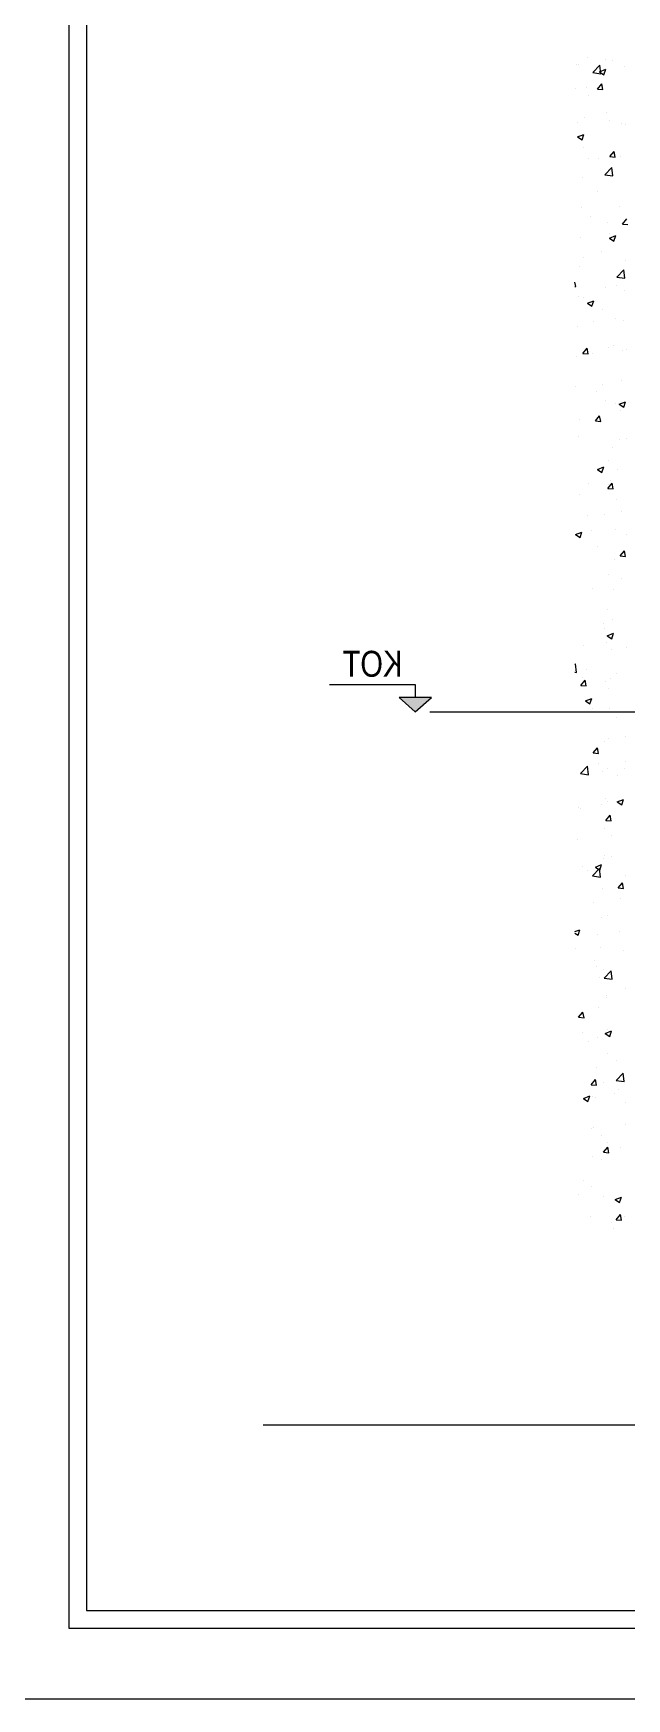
# Model space of a CAD drawing. Header units: millimetres. Extents: x 43168.9 to 43194.6, y -25545.1 to -25543.4.
# Drawn here: x 43180.9639 to 43181.0982, y -25544.97 to -25544.5929 of the extents above; entities that cross this region are included whole.
import ezdxf
from ezdxf.enums import TextEntityAlignment as Align

# ---------------------------------------------------------------- set-up
doc = ezdxf.new("R2010")
doc.units = ezdxf.units.MM
doc.header["$LTSCALE"] = 200
doc.linetypes.add('kesit_$0$HIDDEN2', pattern=[0.1875, 0.125, -0.0625])
for name, color, linetype in [('kesit_$0$izd-alt_sgh', 8, 'kesit_$0$HIDDEN2'), ('pafta_sgh', 11, 'Continuous'), ('tarama-zemin_sgh', 197, 'Continuous')]:
    doc.layers.add(name, color=color, linetype=linetype)
doc.styles.add('kesit_$0$text2', font='arial.ttf')

msp = doc.modelspace()

# ---------------------------------------------------------------- hatches: boundary and pattern name
msp.add_hatch(color=256).paths.add_polyline_path([(43181.04666, -25544.74332), (43181.05401, -25544.74332), (43181.05033, -25544.74656)])

# ---------------------------------------------------------------- linework, layer by layer
at = {"color": 0, "linetype": 'ByBlock'}
for p, q in [((43181.03093, -25544.74038), (43181.05033, -25544.74038)), ((43181.05033, -25544.74038), (43181.05033, -25544.74332))]:
    msp.add_line(p, q, dxfattribs=at)
for p, q in [((43181.05401, -25544.74332), (43181.04666, -25544.74332)), ((43181.04666, -25544.74332), (43181.05033, -25544.74656)), ((43181.05033, -25544.74656), (43181.05401, -25544.74332))]:
    msp.add_line(p, q)
at = {"layer": 'kesit_$0$izd-alt_sgh'}
msp.add_line((43181.05362, -25544.74656), (43183.01231, -25544.74656), dxfattribs=at)
at = {"layer": 'pafta_sgh'}
for p, q in [((43180.97188, -25543.526), (43180.97188, -25544.954)), ((43180.97588, -25543.53), (43180.97588, -25544.95)), ((43181.01588, -25544.908), (43185.37588, -25544.908)), ((43180.97588, -25544.95), (43185.33588, -25544.95)), ((43180.97188, -25544.954), (43185.33988, -25544.954)), ((43180.95588, -25544.97), (43185.35588, -25544.97))]:
    msp.add_line(p, q, dxfattribs=at)
at = {"layer": 'tarama-zemin_sgh'}
for p, q in [((43181.08672, -25544.60003), (43181.08672, -25544.60003)), ((43181.08726, -25544.60003), (43181.08726, -25544.60003)), ((43181.08922, -25544.59848), (43181.08922, -25544.59848)), ((43181.09054, -25544.60178), (43181.09213, -25544.60013)), ((43181.09235, -25544.60206), (43181.09213, -25544.60013)), ((43181.09349, -25544.59895), (43181.09349, -25544.59895)), ((43181.09495, -25544.59902), (43181.09495, -25544.59902)), ((43181.09757, -25544.60048), (43181.09757, -25544.60048)), ((43181.09054, -25544.60178), (43181.09235, -25544.60206)), ((43181.09202, -25544.60162), (43181.09344, -25544.60107)), ((43181.09202, -25544.60162), (43181.09303, -25544.6023)), ((43181.09303, -25544.6023), (43181.09344, -25544.60107)), ((43181.0865, -25544.60544), (43181.0865, -25544.60544)), ((43181.08897, -25544.60524), (43181.08897, -25544.60524)), ((43181.08961, -25544.60703), (43181.08961, -25544.60703)), ((43181.09155, -25544.60555), (43181.09253, -25544.60438)), ((43181.09155, -25544.60555), (43181.09277, -25544.60565)), ((43181.09277, -25544.60565), (43181.09253, -25544.60438)), ((43181.09361, -25544.61087), (43181.09361, -25544.61087)), ((43181.08705, -25544.61314), (43181.08705, -25544.61314)), ((43181.08873, -25544.612), (43181.08873, -25544.612)), ((43181.09426, -25544.61256), (43181.09426, -25544.61256)), ((43181.0971, -25544.61336), (43181.0971, -25544.61336)), ((43181.0979, -25544.6136), (43181.0979, -25544.6136)), ((43181.08707, -25544.61635), (43181.08849, -25544.61581)), ((43181.08707, -25544.61635), (43181.08808, -25544.61704)), ((43181.08808, -25544.61704), (43181.08849, -25544.61581)), ((43181.08848, -25544.61877), (43181.08848, -25544.61877)), ((43181.08957, -25544.6212), (43181.08957, -25544.6212)), ((43181.09175, -25544.62137), (43181.09175, -25544.62137)), ((43181.09437, -25544.62083), (43181.09535, -25544.61966)), ((43181.09437, -25544.62083), (43181.09559, -25544.62094)), ((43181.09559, -25544.62094), (43181.09535, -25544.61966)), ((43181.09684, -25544.6207), (43181.09684, -25544.6207)), ((43181.08823, -25544.62553), (43181.08823, -25544.62553)), ((43181.09324, -25544.62494), (43181.09482, -25544.62329)), ((43181.09324, -25544.62494), (43181.09505, -25544.62522)), ((43181.09343, -25544.62468), (43181.09343, -25544.62468)), ((43181.09505, -25544.62522), (43181.09482, -25544.62329)), ((43181.09149, -25544.62872), (43181.09149, -25544.62872)), ((43181.08799, -25544.6323), (43181.08799, -25544.6323)), ((43181.0899, -25544.63431), (43181.0899, -25544.63431)), ((43181.09646, -25544.63204), (43181.09646, -25544.63204)), ((43181.09384, -25544.63572), (43181.09384, -25544.63572)), ((43181.09719, -25544.63611), (43181.09817, -25544.63495)), ((43181.09719, -25544.63611), (43181.09841, -25544.63622)), ((43181.08774, -25544.63906), (43181.08774, -25544.63906)), ((43181.0942, -25544.63829), (43181.0942, -25544.63829)), ((43181.09426, -25544.63927), (43181.09568, -25544.63872)), ((43181.09426, -25544.63927), (43181.09527, -25544.63995)), ((43181.09527, -25544.63995), (43181.09568, -25544.63872)), ((43181.0885, -25544.64373), (43181.0885, -25544.64373)), ((43181.09242, -25544.64237), (43181.09242, -25544.64237)), ((43181.09793, -25544.6444), (43181.09793, -25544.6444)), ((43181.08665, -25544.65023), (43181.08647, -25544.64924)), ((43181.08749, -25544.64583), (43181.08749, -25544.64583)), ((43181.09593, -25544.6481), (43181.09752, -25544.64645)), ((43181.09593, -25544.6481), (43181.09774, -25544.64838)), ((43181.09774, -25544.64838), (43181.09752, -25544.64645)), ((43181.08647, -25544.65021), (43181.08665, -25544.65023)), ((43181.08725, -25544.65259), (43181.08725, -25544.65259)), ((43181.08846, -25544.65275), (43181.08846, -25544.65275)), ((43181.09337, -25544.65041), (43181.09337, -25544.65041)), ((43181.09598, -25544.65006), (43181.09598, -25544.65006)), ((43181.09768, -25544.65116), (43181.09768, -25544.65116)), ((43181.08931, -25544.65401), (43181.09074, -25544.65346)), ((43181.08931, -25544.65401), (43181.09032, -25544.65469)), ((43181.09032, -25544.65469), (43181.09074, -25544.65346)), ((43181.09274, -25544.65548), (43181.09274, -25544.65548)), ((43181.087, -25544.65935), (43181.087, -25544.65935)), ((43181.09064, -25544.65807), (43181.09064, -25544.65807)), ((43181.09573, -25544.6574), (43181.09573, -25544.6574)), ((43181.09743, -25544.65792), (43181.09743, -25544.65792)), ((43181.08826, -25544.66541), (43181.08924, -25544.66424)), ((43181.08947, -25544.66552), (43181.08924, -25544.66424)), ((43181.09414, -25544.66402), (43181.09414, -25544.66402)), ((43181.09526, -25544.66354), (43181.09526, -25544.66354)), ((43181.09808, -25544.6644), (43181.09808, -25544.6644)), ((43181.08675, -25544.66612), (43181.08675, -25544.66612)), ((43181.08826, -25544.66541), (43181.08947, -25544.66552)), ((43181.09038, -25544.66542), (43181.09038, -25544.66542)), ((43181.09718, -25544.66469), (43181.09718, -25544.66469)), ((43181.09694, -25544.67145), (43181.09694, -25544.67145)), ((43181.0865, -25544.67288), (43181.0865, -25544.67288)), ((43181.09131, -25544.67392), (43181.09131, -25544.67392)), ((43181.09273, -25544.67242), (43181.09273, -25544.67242)), ((43181.09108, -25544.68069), (43181.09205, -25544.67953)), ((43181.09229, -25544.6808), (43181.09205, -25544.67953)), ((43181.09331, -25544.67614), (43181.09331, -25544.67614)), ((43181.09559, -25544.67665), (43181.09559, -25544.67665)), ((43181.0965, -25544.67692), (43181.09792, -25544.67638)), ((43181.0965, -25544.67692), (43181.09751, -25544.6776)), ((43181.09669, -25544.67822), (43181.09669, -25544.67822)), ((43181.09751, -25544.6776), (43181.09792, -25544.67638)), ((43181.08739, -25544.68043), (43181.08739, -25544.68043)), ((43181.09108, -25544.68069), (43181.09229, -25544.6808)), ((43181.08726, -25544.68425), (43181.08726, -25544.68425)), ((43181.09487, -25544.68676), (43181.09487, -25544.68676)), ((43181.09644, -25544.68498), (43181.09644, -25544.68498)), ((43181.09811, -25544.68471), (43181.09811, -25544.68471)), ((43181.09408, -25544.68975), (43181.09408, -25544.68975)), ((43181.08953, -25544.69477), (43181.08953, -25544.69477)), ((43181.09155, -25544.69166), (43181.09298, -25544.69111)), ((43181.09155, -25544.69166), (43181.09256, -25544.69234)), ((43181.09256, -25544.69234), (43181.09298, -25544.69111)), ((43181.09389, -25544.69598), (43181.09487, -25544.69481)), ((43181.09461, -25544.6941), (43181.09461, -25544.6941)), ((43181.09511, -25544.69608), (43181.09487, -25544.69481)), ((43181.0962, -25544.69175), (43181.0962, -25544.69175)), ((43181.08759, -25544.69736), (43181.08759, -25544.69736)), ((43181.09389, -25544.69598), (43181.09511, -25544.69608)), ((43181.09415, -25544.69509), (43181.09415, -25544.69509)), ((43181.09595, -25544.69851), (43181.09595, -25544.69851)), ((43181.08927, -25544.70212), (43181.08927, -25544.70212)), ((43181.09325, -25544.70187), (43181.09325, -25544.70187)), ((43181.09696, -25544.7011), (43181.09696, -25544.7011)), ((43181.08661, -25544.70639), (43181.08803, -25544.70585)), ((43181.08762, -25544.70707), (43181.08803, -25544.70585)), ((43181.09011, -25544.70542), (43181.09011, -25544.70542)), ((43181.0957, -25544.70527), (43181.0957, -25544.70527)), ((43181.08661, -25544.70639), (43181.08762, -25544.70707)), ((43181.09162, -25544.70912), (43181.09162, -25544.70912)), ((43181.09811, -25544.70633), (43181.09811, -25544.70633)), ((43181.09545, -25544.71204), (43181.09545, -25544.71204)), ((43181.09671, -25544.71126), (43181.09769, -25544.7101)), ((43181.09671, -25544.71126), (43181.09793, -25544.71137)), ((43181.09793, -25544.71137), (43181.09769, -25544.7101)), ((43181.09402, -25544.71548), (43181.09402, -25544.71548)), ((43181.097, -25544.71626), (43181.097, -25544.71626)), ((43181.09044, -25544.71853), (43181.09044, -25544.71853)), ((43181.09521, -25544.7188), (43181.09521, -25544.7188)), ((43181.09376, -25544.72346), (43181.09376, -25544.72346)), ((43181.09296, -25544.72659), (43181.09296, -25544.72659)), ((43181.09319, -25544.7276), (43181.09319, -25544.7276)), ((43181.09379, -25544.72931), (43181.09522, -25544.72876)), ((43181.0948, -25544.72999), (43181.09522, -25544.72876)), ((43181.09496, -25544.72557), (43181.09496, -25544.72557)), ((43181.08842, -25544.73147), (43181.08842, -25544.73147)), ((43181.0935, -25544.7308), (43181.0935, -25544.7308)), ((43181.09379, -25544.72931), (43181.0948, -25544.72999)), ((43181.09471, -25544.73233), (43181.09471, -25544.73233)), ((43181.09805, -25544.73207), (43181.09805, -25544.73207)), ((43181.08647, -25544.73586), (43181.08661, -25544.73572)), ((43181.08683, -25544.73765), (43181.08661, -25544.73572)), ((43181.08647, -25544.73759), (43181.08683, -25544.73765)), ((43181.08778, -25544.74056), (43181.08876, -25544.73939)), ((43181.08816, -25544.73882), (43181.08816, -25544.73882)), ((43181.08899, -25544.74066), (43181.08876, -25544.73939)), ((43181.089, -25544.73698), (43181.089, -25544.73698)), ((43181.09329, -25544.7397), (43181.09329, -25544.7397)), ((43181.09447, -25544.7391), (43181.09447, -25544.7391)), ((43181.09585, -25544.7378), (43181.09585, -25544.7378)), ((43181.08778, -25544.74056), (43181.08899, -25544.74066)), ((43181.08885, -25544.74404), (43181.09027, -25544.7435)), ((43181.08986, -25544.74473), (43181.09027, -25544.7435)), ((43181.09396, -25544.74121), (43181.09396, -25544.74121)), ((43181.08885, -25544.74404), (43181.08986, -25544.74473)), ((43181.09051, -25544.74582), (43181.09051, -25544.74582)), ((43181.09422, -25544.74586), (43181.09422, -25544.74586)), ((43181.09581, -25544.74776), (43181.09581, -25544.74776)), ((43181.0906, -25544.75584), (43181.09158, -25544.75467)), ((43181.09181, -25544.75595), (43181.09158, -25544.75467)), ((43181.09313, -25544.75333), (43181.09313, -25544.75333)), ((43181.09397, -25544.75263), (43181.09397, -25544.75263)), ((43181.09799, -25544.75214), (43181.09799, -25544.75214)), ((43181.08772, -25544.76052), (43181.0893, -25544.75887)), ((43181.08952, -25544.7608), (43181.0893, -25544.75887)), ((43181.0906, -25544.75584), (43181.09181, -25544.75595)), ((43181.09185, -25544.75815), (43181.09185, -25544.75815)), ((43181.09799, -25544.7578), (43181.09799, -25544.7578)), ((43181.08772, -25544.76052), (43181.08952, -25544.7608)), ((43181.09265, -25544.76016), (43181.09265, -25544.76016)), ((43181.09372, -25544.75939), (43181.09372, -25544.75939)), ((43181.09613, -25544.76088), (43181.09613, -25544.76088)), ((43181.09774, -25544.75949), (43181.09774, -25544.75949)), ((43181.09348, -25544.76615), (43181.09348, -25544.76615)), ((43181.09604, -25544.76696), (43181.09746, -25544.76641)), ((43181.09705, -25544.76764), (43181.09746, -25544.76641)), ((43181.0873, -25544.76817), (43181.0873, -25544.76817)), ((43181.08781, -25544.76847), (43181.08781, -25544.76847)), ((43181.09239, -25544.7675), (43181.09239, -25544.7675)), ((43181.09342, -25544.77113), (43181.0944, -25544.76996)), ((43181.0939, -25544.76694), (43181.0939, -25544.76694)), ((43181.09463, -25544.77123), (43181.0944, -25544.76996)), ((43181.09603, -25544.76696), (43181.09705, -25544.76764)), ((43181.09323, -25544.77292), (43181.09323, -25544.77292)), ((43181.09342, -25544.77113), (43181.09463, -25544.77123)), ((43181.08704, -25544.77552), (43181.08704, -25544.77552)), ((43181.09474, -25544.7745), (43181.09474, -25544.7745)), ((43181.09109, -25544.78169), (43181.09251, -25544.78115)), ((43181.0921, -25544.78238), (43181.09251, -25544.78115)), ((43181.09298, -25544.77968), (43181.09298, -25544.77968)), ((43181.09307, -25544.77907), (43181.09307, -25544.77907)), ((43181.0947, -25544.77932), (43181.0947, -25544.77932)), ((43181.08814, -25544.78159), (43181.08814, -25544.78159)), ((43181.08939, -25544.78252), (43181.08939, -25544.78252)), ((43181.09041, -25544.78368), (43181.09199, -25544.78203)), ((43181.09041, -25544.78368), (43181.09222, -25544.78396)), ((43181.09109, -25544.78169), (43181.0921, -25544.78238)), ((43181.09222, -25544.78396), (43181.09199, -25544.78203)), ((43181.09624, -25544.78641), (43181.09722, -25544.78524)), ((43181.09745, -25544.78652), (43181.09722, -25544.78524)), ((43181.09793, -25544.78353), (43181.09793, -25544.78353)), ((43181.09274, -25544.78645), (43181.09274, -25544.78645)), ((43181.09624, -25544.78641), (43181.09745, -25544.78652)), ((43181.09688, -25544.78884), (43181.09688, -25544.78884)), ((43181.09066, -25544.78965), (43181.09066, -25544.78965)), ((43181.09384, -25544.79267), (43181.09384, -25544.79267)), ((43181.08647, -25544.79631), (43181.08757, -25544.79588)), ((43181.08716, -25544.79711), (43181.08757, -25544.79588)), ((43181.09249, -25544.79321), (43181.09249, -25544.79321)), ((43181.09662, -25544.79619), (43181.09662, -25544.79619)), ((43181.08647, -25544.79665), (43181.08716, -25544.79711)), ((43181.0867, -25544.80003), (43181.0867, -25544.80003)), ((43181.09154, -25544.79686), (43181.09154, -25544.79686)), ((43181.09224, -25544.79998), (43181.09224, -25544.79998)), ((43181.09098, -25544.80276), (43181.09098, -25544.80276)), ((43181.09755, -25544.80049), (43181.09755, -25544.80049)), ((43181.09128, -25544.8042), (43181.09128, -25544.8042)), ((43181.092, -25544.80674), (43181.092, -25544.80674)), ((43181.09301, -25544.8048), (43181.09301, -25544.8048)), ((43181.0931, -25544.80684), (43181.09469, -25544.80519)), ((43181.0931, -25544.80684), (43181.09491, -25544.80712)), ((43181.09491, -25544.80712), (43181.09469, -25544.80519)), ((43181.0935, -25544.81082), (43181.0935, -25544.81082)), ((43181.09363, -25544.8112), (43181.09363, -25544.8112)), ((43181.09787, -25544.80926), (43181.09787, -25544.80926)), ((43181.0873, -25544.8157), (43181.08828, -25544.81454)), ((43181.08852, -25544.81581), (43181.08828, -25544.81454)), ((43181.09175, -25544.81351), (43181.09175, -25544.81351)), ((43181.0873, -25544.8157), (43181.08852, -25544.81581)), ((43181.08828, -25544.81922), (43181.08828, -25544.81922)), ((43181.09333, -25544.81935), (43181.09475, -25544.8188)), ((43181.09378, -25544.8184), (43181.09378, -25544.8184)), ((43181.09434, -25544.82003), (43181.09475, -25544.8188)), ((43181.08955, -25544.8212), (43181.08955, -25544.8212)), ((43181.0915, -25544.82027), (43181.0915, -25544.82027)), ((43181.09333, -25544.81935), (43181.09434, -25544.82003)), ((43181.09383, -25544.82393), (43181.09383, -25544.82393)), ((43181.09577, -25544.82554), (43181.09577, -25544.82554)), ((43181.09012, -25544.83099), (43181.0911, -25544.82982)), ((43181.09133, -25544.83109), (43181.0911, -25544.82982)), ((43181.09125, -25544.82703), (43181.09125, -25544.82703)), ((43181.09295, -25544.83053), (43181.09295, -25544.83053)), ((43181.0958, -25544.83), (43181.09738, -25544.82835)), ((43181.0958, -25544.83), (43181.09761, -25544.83028)), ((43181.09761, -25544.83028), (43181.09738, -25544.82835)), ((43181.08839, -25544.83408), (43181.08981, -25544.83353)), ((43181.08839, -25544.83408), (43181.0894, -25544.83476)), ((43181.0894, -25544.83476), (43181.08981, -25544.83354)), ((43181.09012, -25544.83099), (43181.09133, -25544.83109)), ((43181.09042, -25544.83356), (43181.09042, -25544.83356)), ((43181.09101, -25544.8338), (43181.09101, -25544.8338)), ((43181.09551, -25544.83289), (43181.09551, -25544.83289)), ((43181.09635, -25544.83199), (43181.09635, -25544.83199)), ((43181.09781, -25544.83499), (43181.09781, -25544.83499)), ((43181.09017, -25544.8409), (43181.09017, -25544.8409)), ((43181.09076, -25544.84056), (43181.09076, -25544.84056)), ((43181.09786, -25544.83989), (43181.09786, -25544.83989)), ((43181.09239, -25544.84237), (43181.09239, -25544.84237)), ((43181.09294, -25544.84627), (43181.09392, -25544.84511)), ((43181.09372, -25544.84413), (43181.09372, -25544.84413)), ((43181.09415, -25544.84638), (43181.09392, -25544.84511)), ((43181.09668, -25544.8451), (43181.09668, -25544.8451)), ((43181.09051, -25544.84733), (43181.09051, -25544.84733)), ((43181.09252, -25544.8479), (43181.09252, -25544.8479)), ((43181.09294, -25544.84627), (43181.09415, -25544.84638)), ((43181.08835, -25544.8527), (43181.08835, -25544.8527)), ((43181.08717, -25544.85592), (43181.08717, -25544.85592)), ((43181.09027, -25544.85409), (43181.09027, -25544.85409)), ((43181.09289, -25544.85626), (43181.09289, -25544.85626)), ((43181.09557, -25544.857), (43181.097, -25544.85645)), ((43181.09658, -25544.85768), (43181.097, -25544.85645)), ((43181.09557, -25544.857), (43181.09658, -25544.85768)), ((43181.09576, -25544.86156), (43181.09674, -25544.86039)), ((43181.09697, -25544.86166), (43181.09674, -25544.86039)), ((43181.09775, -25544.86072), (43181.09775, -25544.86072)), ((43181.09002, -25544.86086), (43181.09002, -25544.86086)), ((43181.09466, -25544.86224), (43181.09466, -25544.86224)), ((43181.09524, -25544.86354), (43181.09524, -25544.86354)), ((43181.09576, -25544.86156), (43181.09697, -25544.86166))]:
    msp.add_line(p, q, dxfattribs=at)

# ---------------------------------------------------------------- texts
at = {"color": 0, "linetype": 'ByBlock', "style": 'kesit_$0$text2', "text_generation_flag": 2, "width": 0.8}
msp.add_attdef('KOT', text='+0.00', height=0.00588, dxfattribs=at).set_placement((43181.03388, -25544.74038), align=Align.BOTTOM_RIGHT)

doc.saveas('drawing.dxf')
